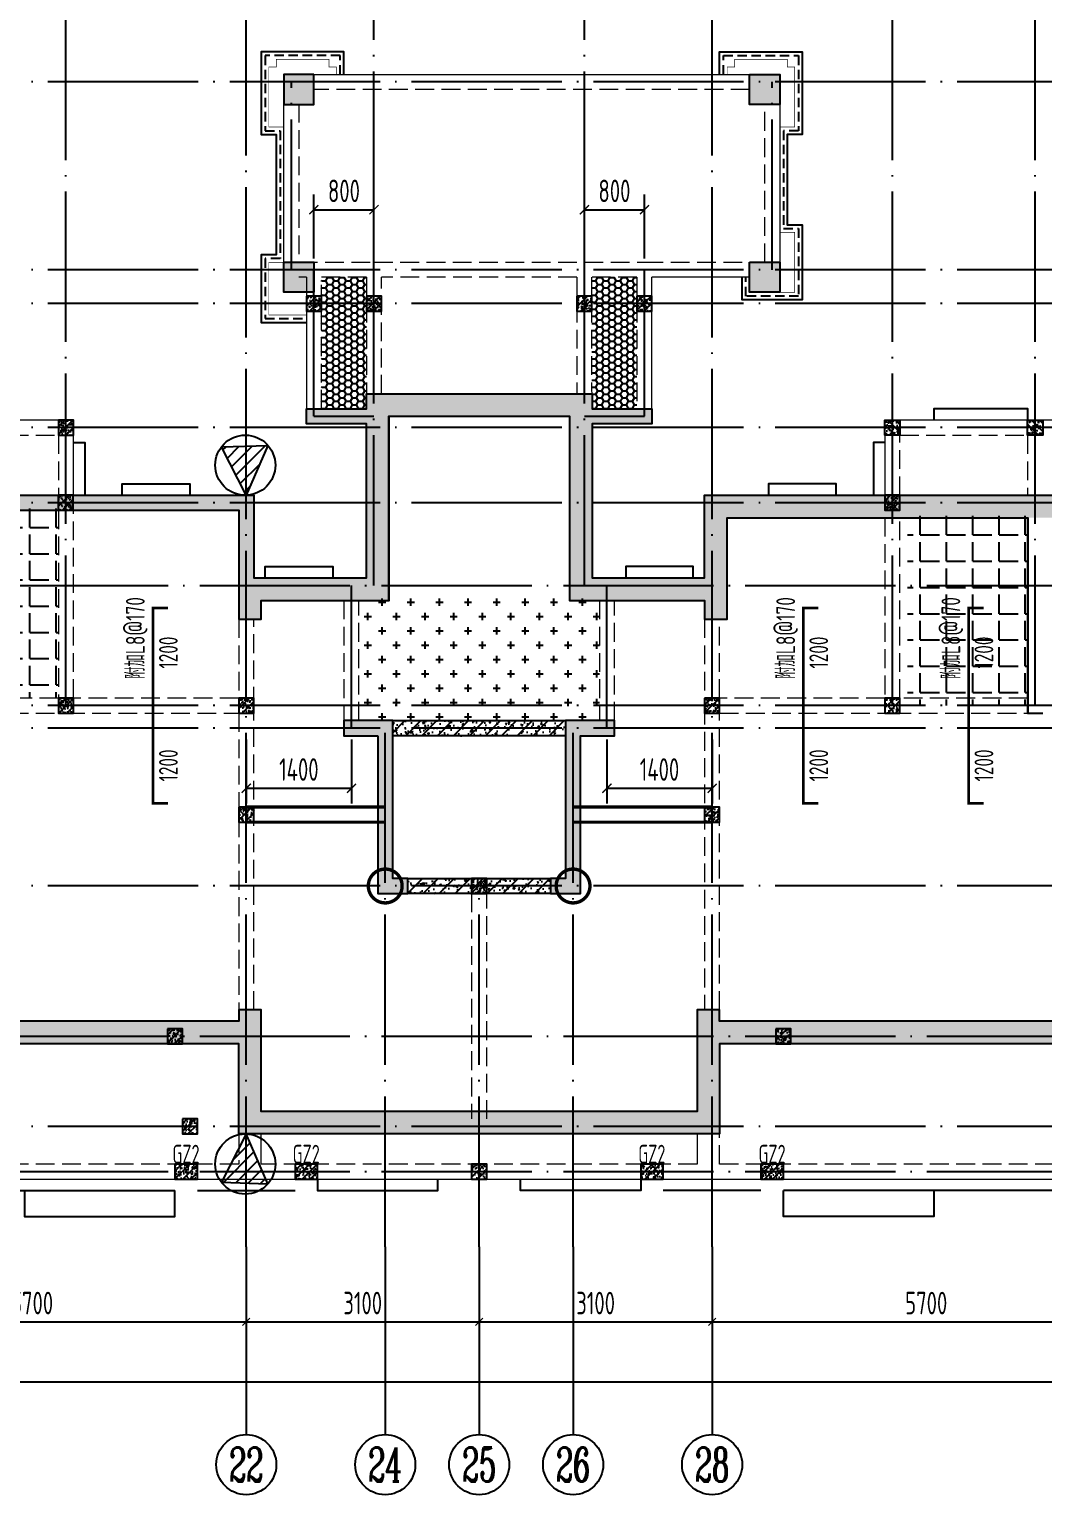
# Model space of a CAD drawing. Extents: x 826826 to 1642106, y -156213 to 399140.
# Drawn here: x 1316373 to 1329861, y 322702 to 342202 of the extents above; entities that cross this region are included whole.
import ezdxf
from ezdxf.enums import TextEntityAlignment as Align

# ---------------------------------------------------------------- set-up
doc = ezdxf.new("R2010")
doc.units = 0
doc.header["$LTSCALE"] = 1000
for name, pattern in [('DASH', [0.35, 0.25, -0.1]), ('DOTE', [2.42, 2, -0.2, 0.02, -0.2]), ('HIDDEN', [0.375, 0.25, -0.125])]:
    doc.linetypes.add(name, pattern=pattern)
doc.layers.get('0').update_dxf_attribs({"linetype": 'CONTINUOUS'})
doc.layers.get('DEFPOINTS').update_dxf_attribs({"linetype": 'CONTINUOUS'})
doc.layers.add('+公共字体', color=7, linetype='CONTINUOUS', lineweight=20)
doc.layers.add('PUB_HATCH', color=8, linetype='CONTINUOUS', lineweight=9)
for name, color, linetype in [('A-AXIS', 1, 'CONTINUOUS'), ('A-DOTE', 10, 'DOTE'), ('AXIS_TEXT', 4, 'CONTINUOUS'), ('HATCH', 8, 'CONTINUOUS'), ('ROOF', 183, 'CONTINUOUS'), ('S-B板填充', 251, 'CONTINUOUS'), ('S-B板边线', 2, 'CONTINUOUS'), ('S-B板配筋', 6, 'CONTINUOUS'), ('S-B板配筋号', 7, 'CONTINUOUS'), ('S-J基础底板标注', 3, 'CONTINUOUS'), ('S-L主梁线', 4, 'DASH'), ('S-Q墙填充', 252, 'CONTINUOUS'), ('S-Q墙实线', 6, 'CONTINUOUS'), ('S-Q墙标注', 3, 'CONTINUOUS'), ('S-X详图标注', 3, 'CONTINUOUS'), ('S-Y一般标注', 3, 'CONTINUOUS'), ('S-Z柱实线', 6, 'CONTINUOUS'), ('S-板正筋', 2, 'CONTINUOUS'), ('S-构造柱', 212, 'CONTINUOUS'), ('S-构造柱编号', 130, 'CONTINUOUS'), ('看线', 251, 'CONTINUOUS')]:
    doc.layers.add(name, color=color, linetype=linetype)
doc.layers.add('配箍校核', color=34, linetype='CONTINUOUS', plot=False)
doc.styles.add('_TCH_AXIS', font='COMPLEX', dxfattribs={"bigfont": 'GBCBIG'})
doc.styles.add('COMPLEX', font='COMPLEX')
doc.styles.add('TSSD_DIMENSION', font='Tssdeng.shx', dxfattribs={"width": 0.7, "bigfont": 'tssdchn.shx'})
doc.styles.add('TSSD_REIN', font='tssdeng.shx', dxfattribs={"width": 0.7, "height": 300, "bigfont": 'tssdchn.shx'})
doc.styles.add('结构文字', font='zstxt.shx', dxfattribs={"width": 0.7, "bigfont": 'zshz.shx'})
doc.dimstyles.new('STRUCK', dxfattribs={"dimtxt": 400, "dimasz": 121, "dimexe": 200, "dimexo": 150, "dimgap": 115, "dimtad": 1, "dimdec": 0, "dimdsep": 46, "dimtxsty": '结构文字', "dimblk": 'ARCHTICK', "dimcen": 400, "dimclrd": 3, "dimclre": 3, "dimclrt": 7, "dimadec": 0, "dimazin": 0, "dimtfac": 1, "dimtdec": 0, "dimtix": 1, "dimtmove": 2, "dimatfit": 3, "dimldrblk": '_DIMX', "dimfxl": 0, "dimtolj": 1, "dimtzin": 0, "dimarcsym": 0})
doc.dimstyles.new('TSSD_100_100$0', dxfattribs={"dimtxt": 300, "dimasz": 80, "dimexe": 100, "dimexo": 250, "dimgap": 100, "dimtad": 1, "dimdec": 0, "dimzin": 0, "dimdsep": 46, "dimtxsty": 'TSSD_DIMENSION', "dimblk": 'ARCHTICK', "dimcen": 0, "dimdle": 100, "dimclrd": 3, "dimclre": 3, "dimclrt": 7, "dimadec": 0, "dimazin": 0, "dimtfac": 1, "dimtdec": 0, "dimtix": 1, "dimtmove": 2, "dimatfit": 3, "dimldrblk": 'ARCHTICK', "dimfxl": 0, "dimtolj": 1, "dimtzin": 0, "dimarcsym": 0})
pattern_1 = [(0, (65578.81, -211040.24), (81.642857, 47.136514), [54.42857, -108.857143]), (120, (65578.81, -211040.24), (-81.642847, 47.136531), [54.42857, -108.857143]), (60, (65578.81, -211040.24), (1e-05, 94.273045), [-108.857143, 54.42857])]
pattern_2 = [(50, (220808.63, 60814.94), (215.17805, -18.82564), [22.5, -247.5]), (355, (220808.63, 60814.94), (-41.6254, 225.65764), [18, -198]), (100.4514, (220826.56, 60813.37), (173.5528, 206.83186), [19.12206, -210.34263]), (46.1842, (220808.63, 60874.94), (320.1723, -49.6557), [33.75, -371.25]), (96.6356, (220835.3, 60870.8), (280.3988, 292.23536), [28.6831, -315.5139]), (351.1842, (220808.63, 60874.94), (280.3986, 292.2356), [27, -297]), (21, (220838.63, 60859.94), (179.07212, -120.78567), [22.5, -247.5]), (326, (220838.63, 60859.94), (72.9946, 217.545), [18, -198]), (71.4514, (220853.55, 60849.87), (252.0668, 96.75915), [19.12206, -210.34263]), (37.5, (220808.63, 60814.94), (3.647957, 99.868156), [0, -195.6, 0, -201, 0, -198.75]), (7.5, (220808.63, 60814.94), (78.92086, 118.32351), [0, -114.6, 0, -191.1, 0, -75.75]), (327.5, (220741.73, 60814.94), (160.14673, -6.76646), [0, -75, 0, -234, 0, -310.5]), (317.5, (220711.73, 60814.94), (174.95585, 30.0315), [0, -97.5, 0, -155.4, 0, -220.5]), (45, (220808.63, 60814.94), (-106.06602, 106.06602), [])]

# ---------------------------------------------------------------- blocks, each defined once
blk = doc.blocks.new('_ArchTick')
at = {"color": 0, "linetype": 'ByBlock', "const_width": 0.15}
blk.add_lwpolyline([(-0.5, -0.5), (0.5, 0.5)], dxfattribs=at)
blk = doc.blocks.new('*D79')
at = {"layer": 'DEFPOINTS', "color": 0}
for p in [(780421, 333282), (786121, 333282), (786121, 332282)]:
    blk.add_point(p, dxfattribs=at)
at = {"layer": 'S-Y一般标注', "color": 0, "lineweight": -2}
for p, q in [((780421, 333032), (780421, 332182)), ((786121, 333032), (786121, 332182)), ((780321, 332282), (786221, 332282))]:
    blk.add_line(p, q, dxfattribs=at)
at = {"layer": 'S-Y一般标注', "color": 0, "lineweight": -2, "xscale": 100, "yscale": 100, "zscale": 100, "rotation": 180}
blk.add_blockref('_ArchTick', (780421, 332282), dxfattribs=at)
at = {"layer": 'S-Y一般标注', "color": 0, "lineweight": -2, "xscale": 100, "yscale": 100, "zscale": 100}
blk.add_blockref('_ArchTick', (786121, 332282), dxfattribs=at)
at = {"layer": 'S-Y一般标注', "color": 7, "insert": (783271, 332532), "char_height": 300, "attachment_point": 5, "style": 'TSSD_DIMENSION'}
blk.add_mtext('\\A1;5700', dxfattribs=at)
blk = doc.blocks.new('*D80')
at = {"layer": 'DEFPOINTS', "color": 0}
for p in [(777321, 333282), (780421, 333282), (780421, 332282)]:
    blk.add_point(p, dxfattribs=at)
at = {"layer": 'S-Y一般标注', "color": 0, "lineweight": -2}
for p, q in [((777321, 333032), (777321, 332182)), ((780421, 333032), (780421, 332182)), ((777221, 332282), (780521, 332282))]:
    blk.add_line(p, q, dxfattribs=at)
at = {"layer": 'S-Y一般标注', "color": 0, "lineweight": -2, "xscale": 100, "yscale": 100, "zscale": 100, "rotation": 180}
blk.add_blockref('_ArchTick', (777321, 332282), dxfattribs=at)
at = {"layer": 'S-Y一般标注', "color": 0, "lineweight": -2, "xscale": 100, "yscale": 100, "zscale": 100}
blk.add_blockref('_ArchTick', (780421, 332282), dxfattribs=at)
at = {"layer": 'S-Y一般标注', "color": 7, "insert": (778871, 332532), "char_height": 300, "attachment_point": 5, "style": 'TSSD_DIMENSION'}
blk.add_mtext('\\A1;3100', dxfattribs=at)
blk = doc.blocks.new('*D81')
at = {"layer": 'DEFPOINTS', "color": 0}
for p in [(774221, 333282), (777321, 333282), (777321, 332282)]:
    blk.add_point(p, dxfattribs=at)
at = {"layer": 'S-Y一般标注', "color": 0, "lineweight": -2}
for p, q in [((774221, 333032), (774221, 332182)), ((777321, 333032), (777321, 332182)), ((774121, 332282), (777421, 332282))]:
    blk.add_line(p, q, dxfattribs=at)
at = {"layer": 'S-Y一般标注', "color": 0, "lineweight": -2, "xscale": 100, "yscale": 100, "zscale": 100, "rotation": 180}
blk.add_blockref('_ArchTick', (774221, 332282), dxfattribs=at)
at = {"layer": 'S-Y一般标注', "color": 0, "lineweight": -2, "xscale": 100, "yscale": 100, "zscale": 100}
blk.add_blockref('_ArchTick', (777321, 332282), dxfattribs=at)
at = {"layer": 'S-Y一般标注', "color": 7, "insert": (775771, 332532), "char_height": 300, "attachment_point": 5, "style": 'TSSD_DIMENSION'}
blk.add_mtext('\\A1;3100', dxfattribs=at)
blk = doc.blocks.new('*D82')
at = {"layer": 'DEFPOINTS', "color": 0}
for p in [(768521, 333282), (774221, 333282), (774221, 332282)]:
    blk.add_point(p, dxfattribs=at)
at = {"layer": 'S-Y一般标注', "color": 0, "lineweight": -2}
for p, q in [((768521, 333032), (768521, 332182)), ((774221, 333032), (774221, 332182)), ((768421, 332282), (774321, 332282))]:
    blk.add_line(p, q, dxfattribs=at)
at = {"layer": 'S-Y一般标注', "color": 0, "lineweight": -2, "xscale": 100, "yscale": 100, "zscale": 100, "rotation": 180}
blk.add_blockref('_ArchTick', (768521, 332282), dxfattribs=at)
at = {"layer": 'S-Y一般标注', "color": 0, "lineweight": -2, "xscale": 100, "yscale": 100, "zscale": 100}
blk.add_blockref('_ArchTick', (774221, 332282), dxfattribs=at)
at = {"layer": 'S-Y一般标注', "color": 7, "insert": (771371, 332532), "char_height": 300, "attachment_point": 5, "style": 'TSSD_DIMENSION'}
blk.add_mtext('\\A1;5700', dxfattribs=at)
blk = doc.blocks.new('*D66')
at = {"layer": 'DEFPOINTS', "color": 0}
for p in [(740721, 333282), (789521, 333282), (789521, 331482)]:
    blk.add_point(p, dxfattribs=at)
at = {"layer": 'S-Y一般标注', "color": 0, "lineweight": -2}
for p, q in [((740721, 333032), (740721, 331382)), ((789521, 333032), (789521, 331382)), ((740621, 331482), (789621, 331482))]:
    blk.add_line(p, q, dxfattribs=at)
at = {"layer": 'S-Y一般标注', "color": 0, "lineweight": -2, "xscale": 100, "yscale": 100, "zscale": 100, "rotation": 180}
blk.add_blockref('_ArchTick', (740721, 331482), dxfattribs=at)
at = {"layer": 'S-Y一般标注', "color": 0, "lineweight": -2, "xscale": 100, "yscale": 100, "zscale": 100}
blk.add_blockref('_ArchTick', (789521, 331482), dxfattribs=at)
at = {"layer": 'S-Y一般标注', "color": 7, "insert": (765121, 331732), "char_height": 300, "attachment_point": 5, "style": 'TSSD_DIMENSION'}
blk.add_mtext('\\A1;48800', dxfattribs=at)
blk = doc.blocks.new('_AXISO')
blk.add_circle((0, 0), 0.5)
at = {"layer": 'AXIS_TEXT', "style": 'COMPLEX', "width": 1.041667}
blk.add_attdef('A', text='', height=0.56, dxfattribs=at).set_placement((-0.25, -0.28), (0.25, -0.28), align=Align.FIT)
blk = doc.blocks.new('20210801.20074634')
at = {"layer": 'S-B板填充', "linetype": 'ByBlock'}
h = blk.add_hatch(dxfattribs=at)
h.set_pattern_fill('HONEY', color=252, scale=17.142857, style=0)
h.set_pattern_definition(pattern_1)
edge = h.paths.add_edge_path()
edge.add_line((34302, 4150), (34301, 5900))
edge.add_line((34301, 5900), (34902, 5900))
edge.add_line((34902, 5900), (34902, 4350))
edge.add_line((34902, 4350), (34900, 4350))
edge.add_line((34900, 4350), (34900, 4150))
edge.add_line((34900, 4150), (34302, 4150))
h = blk.add_hatch(dxfattribs=at)
h.set_pattern_fill('HONEY', color=252, scale=17.142857, style=0)
h.set_pattern_definition(pattern_1)
edge = h.paths.add_edge_path()
edge.add_line((38500, 4150), (38500, 5900))
edge.add_line((38500, 5900), (37900, 5900))
edge.add_line((37900, 5900), (37900, 4350))
edge.add_line((37900, 4350), (37901, 4350))
edge.add_line((37901, 4350), (37901, 4150))
edge.add_line((37901, 4150), (38500, 4150))
at = {"layer": 'S-B板填充'}
h = blk.add_hatch(dxfattribs=at)
h.set_pattern_fill('ANGLE', color=252, scale=50, style=0)
h.set_pattern_definition([(0, (126833.95, -145343.86), (0, 349.25), [254, -95.25]), (90, (126833.95, -145343.86), (-349.25, 2e-14), [254, -95.25])])
h.paths.add_polyline_path([(29200, 2900), (30800, 2900), (30800, 300), (29200, 300)])
h = blk.add_hatch(dxfattribs=at)
h.set_pattern_fill('ANGLE', color=252, scale=50, style=0)
h.set_pattern_definition([(0, (139733.95, -145443.87), (0, 349.25), [254, -95.25]), (90, (139733.95, -145443.87), (-349.25, 2e-14), [254, -95.25])])
h.paths.add_polyline_path([(42100, 2800), (43700, 2800), (43700, 200), (42100, 200)])
h = blk.add_hatch(dxfattribs=at)
h.set_pattern_fill('CROSS', color=252, scale=30, style=0)
h.set_pattern_definition([(0, (121633.97, -146243.87), (190.5, 190.5), [95.25, -285.75]), (90, (121681.6, -146291.5), (-190.5, 190.5), [95.25, -285.75])])
h.paths.add_polyline_path([(34801, 1700), (38001, 1700), (38000, 0), (34800, 0)])
blk = doc.blocks.new('20210802.04404787')
at = {"color": 1, "const_width": 8}
for points in [[(34250, 14500), (34050, 14500), (34050, 15300), (34150, 15300), (34150, 15400), (34440, 15400), (34440, 15400), (34560, 15400), (34560, 15400), (34850, 15400), (34850, 15300), (34950, 15300), (34950, 15200)], [(40850, 14500), (41050, 14500), (41050, 15300), (40950, 15300), (40950, 15400), (40660, 15400), (40660, 15400), (40540, 15400), (40540, 15400), (40250, 15400), (40250, 15300), (40150, 15300), (40150, 15200)], [(40850, 13100), (41050, 13100), (41050, 12300), (40450, 12300), (40450, 12500)], [(34250, 12700), (34050, 12700), (34050, 12000), (34550, 12000)]]:
    blk.add_lwpolyline(points, dxfattribs=at)
at = {"layer": '看线', "color": 201}
for points in [[(35050, 15200), (35050, 15500), (33950, 15500), (33950, 14400), (34150, 14400), (34150, 12800), (33950, 12800), (33950, 11900), (34550, 11900)], [(40050, 15200), (40050, 15500), (41150, 15500), (41150, 14400), (40950, 14400), (40950, 13200), (41150, 13200), (41150, 12200), (40350, 12200), (40350, 12500)]]:
    blk.add_lwpolyline(points, dxfattribs=at)
at = {"layer": '看线', "color": 201, "linetype": 'HIDDEN', "ltscale": 0.5}
for points in [[(35000, 15200), (35000, 15450), (34000, 15450), (34000, 14450), (34200, 14450), (34200, 12750), (34000, 12750), (34000, 11950), (34550, 11950)], [(40100, 15200), (40100, 15450), (41100, 15450), (41100, 14450), (40900, 14450), (40900, 13150), (41100, 13150), (41100, 12250), (40400, 12250), (40400, 12500)]]:
    blk.add_lwpolyline(points, dxfattribs=at)
at = {"layer": '看线', "color": 202, "ltscale": 0.5}
for points in [[(44150, 10600), (44150, 10750), (42900, 10750), (42900, 10600)], [(31450, 10300), (31600, 10300), (31600, 9600)], [(42250, 10300), (42100, 10300), (42100, 9600)], [(32100, 9600), (32100, 9750), (33000, 9750), (33000, 9600)], [(41600, 9600), (41600, 9750), (40700, 9750), (40700, 9600)], [(34000, 8500), (34000, 8650), (34900, 8650), (34900, 8500)], [(39700, 8500), (39700, 8650), (38800, 8650), (38800, 8500)], [(34700, 500), (34700, 350), (36300, 350), (36300, 500)], [(39000, 500), (39000, 350), (37400, 350), (37400, 500)], [(28350, 350), (32800, 350)], [(30800, 350), (30800, 0), (32800, 0), (32800, 350)], [(33100, 350), (34400, 350)], [(40600, 350), (39300, 350)], [(42900, 350), (42900, 0), (40900, 0), (40900, 350)], [(45350, 350), (40900, 350)]]:
    blk.add_lwpolyline(points, dxfattribs=at)
blk = doc.blocks.new('20210804.01062365')
at = {"layer": '+公共字体', "color": 2, "const_width": 45}
for points in [[(-1437049, -65116, 1), (-1437049, -64666, 1), (-1437049, -65116, -1)], [(-1434549, -65116, 1), (-1434549, -64666, 1), (-1434549, -65116, -1)]]:
    blk.add_lwpolyline(points, format="xyb", dxfattribs=at)
blk = doc.blocks.new('A$C028C60F5')
at = {"color": 6}
blk.add_lwpolyline([(400, 0), (0, 0), (0, -400), (400, -400)], close=True, dxfattribs=at)
at = {"layer": 'PUB_HATCH'}
blk.add_solid([(0, -400), (400, -400), (0, 0), (400, 0)], dxfattribs=at)
blk = doc.blocks.new('20210809.11542102')
at = {"layer": 'S-L主梁线', "linetype": 'ByBlock', "lineweight": 18}
for p, q in [((-1423668, -100884), (-1417868, -100884)), ((-1424068, -103384), (-1424068, -101276)), ((-1417468, -101276), (-1417468, -103384)), ((-1423768, -103584), (-1423768, -105334)), ((-1419168, -105334), (-1419168, -103584)), ((-1417868, -103584), (-1419168, -103584)), ((-1426868, -105484), (-1428868, -105484)), ((-1426868, -106484), (-1426868, -105484)), ((-1416068, -105484), (-1416068, -106484)), ((-1414068, -105484), (-1416068, -105484)), ((-1410969, -105484), (-1414068, -105484)), ((-1422618, -109684), (-1420318, -109684)), ((-1421468, -111584), (-1422418, -111584)), ((-1420518, -111584), (-1421468, -111584)), ((-1424368, -115384), (-1424368, -114984)), ((-1418568, -114984), (-1418568, -115384)), ((-1431118, -115584), (-1411818, -115584))]:
    blk.add_line(p, q, dxfattribs=at)
at = {"layer": 'S-L主梁线', "linetype": 'DASH', "lineweight": 18}
for p, q in [((-1417868, -101084), (-1423668, -101084)), ((-1423868, -101276), (-1423868, -103384)), ((-1417668, -103384), (-1417668, -101276)), ((-1423868, -103384), (-1422868, -103384)), ((-1422868, -103384), (-1420066, -103384)), ((-1420066, -103384), (-1419268, -103384)), ((-1419268, -103384), (-1417868, -103384)), ((-1423568, -105334), (-1423568, -103584)), ((-1422968, -103584), (-1423568, -103584)), ((-1422968, -103584), (-1422968, -105234)), ((-1422768, -105134), (-1422768, -103584)), ((-1420166, -103584), (-1422768, -103584)), ((-1420168, -103584), (-1420166, -105134)), ((-1419966, -105234), (-1419968, -103584)), ((-1419368, -103584), (-1419966, -103584)), ((-1419368, -103584), (-1419368, -105334)), ((-1428768, -105684), (-1427068, -105684)), ((-1427068, -105684), (-1427068, -106484)), ((-1415868, -106484), (-1415868, -105684)), ((-1415868, -105684), (-1414168, -105684)), ((-1414168, -105684), (-1414168, -106484)), ((-1427068, -106684), (-1427068, -109184)), ((-1426868, -109184), (-1426868, -106684)), ((-1416068, -106784), (-1416068, -109184)), ((-1415868, -109184), (-1415868, -106784)), ((-1423268, -107884), (-1423268, -109484)), ((-1423068, -109484), (-1423068, -107884)), ((-1419868, -107884), (-1419868, -109484)), ((-1419668, -109484), (-1419668, -107884)), ((-1424668, -108134), (-1424668, -109184)), ((-1424468, -109284), (-1424468, -108134)), ((-1418468, -108134), (-1418468, -109284)), ((-1418268, -109184), (-1418268, -108134)), ((-1427068, -109184), (-1428768, -109184)), ((-1424668, -109184), (-1426868, -109184)), ((-1416068, -109184), (-1418268, -109184)), ((-1414168, -109184), (-1415868, -109184)), ((-1428768, -109384), (-1426968, -109384)), ((-1426968, -109384), (-1424668, -109384)), ((-1424668, -109384), (-1424668, -113334)), ((-1424468, -113334), (-1424468, -109284)), ((-1418468, -109284), (-1418468, -113334)), ((-1418268, -113334), (-1418268, -109384)), ((-1418268, -109384), (-1415968, -109384)), ((-1415968, -109384), (-1414168, -109384)), ((-1420318, -109484), (-1422618, -109484)), ((-1422418, -111784), (-1421568, -111784)), ((-1421568, -111784), (-1421568, -114784)), ((-1421368, -114784), (-1421368, -111784)), ((-1421368, -111784), (-1420518, -111784)), ((-1424668, -114984), (-1424668, -115384)), ((-1418268, -115384), (-1418268, -114984)), ((-1424668, -115384), (-1430168, -115384)), ((-1418568, -115384), (-1424368, -115384)), ((-1412768, -115384), (-1418268, -115384))]:
    blk.add_line(p, q, dxfattribs=at)
at = {"layer": 'S-L主梁线', "linetype": 'ByBlock', "lineweight": 18}
blk.add_lwpolyline([(-1423768, -103584), (-1423868, -103584)], dxfattribs=at)
at = {"layer": 'S-Q墙实线'}
for points in [[(-1442868, -106484), (-1424468, -106484), (-1424468, -107584), (-1422968, -107584), (-1422968, -105534), (-1423768, -105534), (-1423768, -105334), (-1422968, -105334), (-1422968, -105134), (-1419966, -105134), (-1419966, -105334), (-1419168, -105334), (-1419168, -105534), (-1419966, -105534), (-1419966, -107584), (-1418468, -107584), (-1418468, -106484), (-1409168, -106484), (-1409168, -113784), (-1418268, -113784), (-1418268, -114984), (-1424668, -114984), (-1424668, -113784), (-1430168, -113784)], [(-1428768, -106684), (-1424668, -106684), (-1424668, -108134), (-1424368, -108134), (-1424368, -107884), (-1422668, -107884), (-1422668, -105434), (-1420266, -105434), (-1420266, -107884), (-1418468, -107884), (-1418468, -108134), (-1418168, -108134), (-1418168, -106784), (-1414168, -106784), (-1414168, -109384), (-1413968, -109384)], [(-1412768, -113484), (-1418268, -113484), (-1418268, -113334), (-1418568, -113334), (-1418568, -114684), (-1424368, -114684), (-1424368, -113334), (-1424668, -113334), (-1424668, -113484), (-1430168, -113484)], [(-1420318, -109484), (-1420318, -111584), (-1420518, -111584), (-1420518, -111784), (-1420118, -111784), (-1420118, -109684), (-1419668, -109684), (-1419668, -109484), (-1420318, -109484)]]:
    blk.add_lwpolyline(points, dxfattribs=at)
blk.add_lwpolyline([(-1422818, -109684), (-1422818, -111784), (-1422418, -111784), (-1422418, -111584), (-1422618, -111584), (-1422618, -109484), (-1423268, -109484), (-1423268, -109684)], close=True, dxfattribs=at)
at = {"layer": 'S-Z柱实线', "rotation": 359.9999999998162}
blk.add_blockref('A$C028C60F5', (-1424068, -100884), dxfattribs=at)
at = {"layer": 'S-Z柱实线', "xscale": -1, "rotation": 359.9999999998162}
for p in [(-1417468, -100884), (-1423668, -103384), (-1417468, -103384)]:
    blk.add_blockref('A$C028C60F5', p, dxfattribs=at)
blk = doc.blocks.new('20210730.02141516')
at = {"layer": 'S-构造柱'}
h = blk.add_hatch(dxfattribs=at)
h.set_pattern_fill('ARMORED', color=256, scale=15, angle=-90, style=0)
h.set_pattern_definition([(320, (-154189.41, 3278673.45), (-9.4128202, -107.5890274), [11.25, -123.75]), (265, (-154189.41, 3278673.45), (112.82882, 20.8127), [9, -99]), (10.4514, (-154190.19, 3278664.49), (103.4159313, -86.7764073), [9.5610285, -105.1713168]), (316.1842, (-154159.41, 3278673.45), (-24.827852, -160.0861573), [16.875, -185.625]), (6.6356, (-154161.48, 3278660.11), (146.117681, -140.199406), [14.341543, -157.75695]), (261.1842, (-154159.41, 3278673.45), (146.11779, -140.199292), [13.5, -148.5]), (291, (-154166.91, 3278658.45), (-60.3928336, -89.5360578), [11.25, -123.75]), (236, (-154166.91, 3278658.45), (108.7725068, -36.4972998), [9, -99]), (341.4514, (-154171.94, 3278650.99), (48.3795745, -126.0333943), [9.5610285, -105.1713168]), (307.5, (-154189.41, 3278673.454), (49.93407807, -1.8239783), [0, -97.8, 0, -100.5, 0, -99.375]), (277.5, (-154189.41, 3278673.454), (59.1617568, -39.4604306), [0, -57.3, 0, -95.55, 0, -37.875]), (237.5, (-154189.41, 3278706.904), (-3.38323076, -80.07336543), [0, -37.5, 0, -117, 0, -155.25]), (227.5, (-154189.41, 3278721.904), (15.0157473, -87.4779254), [0, -48.75, 0, -77.7, 0, -110.25]), (315, (-154189.41, 3278673.454), (53.0330086, 53.0330086), [])])
h.paths.add_polyline_path([(200, 200), (200, 0), (0, 0), (0, 200)])
blk.add_lwpolyline([(200, 200), (200, 0), (0, 0), (0, 200)], close=True, dxfattribs=at)
blk = doc.blocks.new('20210809.18224761')
at = {"layer": 'S-构造柱'}
h = blk.add_hatch(dxfattribs=at)
h.set_pattern_fill('ARMORED', color=256, scale=15, angle=-90, style=0)
h.set_pattern_definition([(320, (-154189.41, 3278673.45), (-9.4128202, -107.5890274), [11.25, -123.75]), (265, (-154189.41, 3278673.45), (112.82882, 20.8127), [9, -99]), (10.4514, (-154190.19, 3278664.49), (103.4159313, -86.7764073), [9.5610285, -105.1713168]), (316.1842, (-154159.41, 3278673.45), (-24.827852, -160.0861573), [16.875, -185.625]), (6.6356, (-154161.48, 3278660.11), (146.117681, -140.199406), [14.341543, -157.75695]), (261.1842, (-154159.41, 3278673.45), (146.11779, -140.199292), [13.5, -148.5]), (291, (-154166.91, 3278658.45), (-60.3928336, -89.5360578), [11.25, -123.75]), (236, (-154166.91, 3278658.45), (108.7725068, -36.4972998), [9, -99]), (341.4514, (-154171.94, 3278650.99), (48.3795745, -126.0333943), [9.5610285, -105.1713168]), (307.5, (-154189.41, 3278673.454), (49.93407807, -1.8239783), [0, -97.8, 0, -100.5, 0, -99.375]), (277.5, (-154189.41, 3278673.454), (59.1617568, -39.4604306), [0, -57.3, 0, -95.55, 0, -37.875]), (237.5, (-154189.41, 3278706.904), (-3.38323076, -80.07336543), [0, -37.5, 0, -117, 0, -155.25]), (227.5, (-154189.41, 3278721.904), (15.0157473, -87.4779254), [0, -48.75, 0, -77.7, 0, -110.25]), (315, (-154189.41, 3278673.454), (53.0330086, 53.0330086), [])])
h.paths.add_polyline_path([(300, 200), (300, 0), (0, 0), (0, 200)])
blk.add_lwpolyline([(300, 200), (300, 0), (0, 0), (0, 200)], close=True, dxfattribs=at)
blk = doc.blocks.new('20210804.00390298')
at = {"layer": 'S-Q墙填充'}
h = blk.add_hatch(dxfattribs=at)
h.set_pattern_fill('ARMORED', color=252, scale=30, style=0)
h.set_pattern_definition(pattern_2)
h.paths.add_polyline_path([(76242, 63749), (78542, 63749), (78542, 63549), (76242, 63549)])
h = blk.add_hatch(dxfattribs=at)
h.set_pattern_fill('ARMORED', color=252, scale=30, style=0)
h.set_pattern_definition(pattern_2)
h.paths.add_polyline_path([(76442, 61649), (78342, 61649), (78342, 61449), (76442, 61449)])
at = {"layer": 'S-B板边线'}
for points in [[(76242, 63749), (78542, 63749), (78542, 63549), (76242, 63549)], [(76442, 61649), (78342, 61649), (78342, 61449), (76442, 61449)]]:
    blk.add_lwpolyline(points, close=True, dxfattribs=at)
blk = doc.blocks.new('*D2630')
at = {"layer": 'DEFPOINTS', "color": 0}
for p in [(1320961, 339802), (1320161, 339002), (1320961, 339002)]:
    blk.add_point(p, dxfattribs=at)
at = {"layer": 'S-Q墙标注', "color": 3, "lineweight": -2}
for p, q in [((1320161, 339152), (1320161, 340002)), ((1320961, 339152), (1320961, 340002)), ((1320161, 339802), (1320961, 339802))]:
    blk.add_line(p, q, dxfattribs=at)
at = {"layer": 'S-Q墙标注', "color": 3, "lineweight": -2, "xscale": 121, "yscale": 121, "zscale": 121, "rotation": 180}
blk.add_blockref('_ArchTick', (1320161, 339802), dxfattribs=at)
at = {"layer": 'S-Q墙标注', "color": 3, "lineweight": -2, "xscale": 121, "yscale": 121, "zscale": 121}
blk.add_blockref('_ArchTick', (1320961, 339802), dxfattribs=at)
at = {"layer": 'S-Q墙标注', "color": 7, "insert": (1320561, 340052), "char_height": 300, "attachment_point": 5, "style": 'TSSD_REIN'}
blk.add_mtext('\\A1;800', dxfattribs=at)
blk = doc.blocks.new('_DIMX')
blk.add_line((-150, 0), (150, 0))
at = {"const_width": 50}
blk.add_lwpolyline([(-70, -70), (70, 70)], dxfattribs=at)
blk = doc.blocks.new('*D2631')
at = {"layer": 'DEFPOINTS', "color": 0}
for p in [(1324561, 339802), (1323761, 339002), (1324561, 339002)]:
    blk.add_point(p, dxfattribs=at)
at = {"layer": 'S-Q墙标注', "color": 3, "lineweight": -2}
for p, q in [((1323761, 339152), (1323761, 340002)), ((1324561, 339152), (1324561, 340002)), ((1323761, 339802), (1324561, 339802))]:
    blk.add_line(p, q, dxfattribs=at)
at = {"layer": 'S-Q墙标注', "color": 3, "lineweight": -2, "xscale": 121, "yscale": 121, "zscale": 121, "rotation": 180}
blk.add_blockref('_ArchTick', (1323761, 339802), dxfattribs=at)
at = {"layer": 'S-Q墙标注', "color": 3, "lineweight": -2, "xscale": 121, "yscale": 121, "zscale": 121}
blk.add_blockref('_ArchTick', (1324561, 339802), dxfattribs=at)
at = {"layer": 'S-Q墙标注', "color": 7, "insert": (1324161, 340052), "char_height": 300, "attachment_point": 5, "style": 'TSSD_REIN'}
blk.add_mtext('\\A1;800', dxfattribs=at)
blk = doc.blocks.new('*D2632')
at = {"layer": 'DEFPOINTS', "color": 0}
for p in [(1319261, 332902), (1320661, 332902), (1320661, 332102)]:
    blk.add_point(p, dxfattribs=at)
at = {"layer": 'S-Q墙标注', "color": 3, "lineweight": -2}
for p, q in [((1319261, 332752), (1319261, 331902)), ((1320661, 332752), (1320661, 331902)), ((1319261, 332102), (1320661, 332102))]:
    blk.add_line(p, q, dxfattribs=at)
at = {"layer": 'S-Q墙标注', "color": 3, "lineweight": -2, "xscale": 121, "yscale": 121, "zscale": 121, "rotation": 180}
blk.add_blockref('_ArchTick', (1319261, 332102), dxfattribs=at)
at = {"layer": 'S-Q墙标注', "color": 3, "lineweight": -2, "xscale": 121, "yscale": 121, "zscale": 121}
blk.add_blockref('_ArchTick', (1320661, 332102), dxfattribs=at)
at = {"layer": 'S-Q墙标注', "color": 7, "insert": (1319961, 332352), "char_height": 300, "attachment_point": 5, "style": 'TSSD_REIN'}
blk.add_mtext('\\A1;1400', dxfattribs=at)
blk = doc.blocks.new('*D2633')
at = {"layer": 'DEFPOINTS', "color": 0}
for p in [(1324061, 332902), (1325461, 332902), (1325461, 332102)]:
    blk.add_point(p, dxfattribs=at)
at = {"layer": 'S-Q墙标注', "color": 3, "lineweight": -2}
for p, q in [((1324061, 332752), (1324061, 331902)), ((1325461, 332752), (1325461, 331902)), ((1324061, 332102), (1325461, 332102))]:
    blk.add_line(p, q, dxfattribs=at)
at = {"layer": 'S-Q墙标注', "color": 3, "lineweight": -2, "xscale": 121, "yscale": 121, "zscale": 121, "rotation": 180}
blk.add_blockref('_ArchTick', (1324061, 332102), dxfattribs=at)
at = {"layer": 'S-Q墙标注', "color": 3, "lineweight": -2, "xscale": 121, "yscale": 121, "zscale": 121}
blk.add_blockref('_ArchTick', (1325461, 332102), dxfattribs=at)
at = {"layer": 'S-Q墙标注', "color": 7, "insert": (1324761, 332352), "char_height": 300, "attachment_point": 5, "style": 'TSSD_REIN'}
blk.add_mtext('\\A1;1400', dxfattribs=at)
blk = doc.blocks.new('20210801.08473688')
at = {"layer": 'A-AXIS'}
for p, q in [((37800, 3300), (37800, 800)), ((39650, 3300), (39650, 800)), ((40900, 3300), (40900, 800)), ((42150, 3300), (42150, 800)), ((44000, 3300), (44000, 800))]:
    blk.add_line(p, q, dxfattribs=at)
at = {"layer": 'A-DOTE'}
for p, q in [((35400, 10500), (35400, 19800)), ((37800, 3300), (37800, 19800)), ((39500, 12100), (39500, 19800)), ((42300, 12100), (42300, 19800)), ((44000, 3300), (44000, 19800)), ((46400, 10500), (46400, 19800)), ((48300, 10500), (48300, 19800)), ((54100, 18800), (3300, 18800)), ((38400, 16300), (38400, 18800)), ((44800, 16300), (44800, 18800)), ((54100, 16300), (3300, 16300)), ((38700, 14350), (38700, 16300)), ((43100, 14350), (43100, 16300)), ((54100, 15850), (3300, 15850)), ((38700, 14350), (39500, 14350)), ((42300, 14350), (43100, 14350)), ((54100, 14200), (3300, 14200)), ((54100, 13200), (3300, 13200)), ((3300, 12100), (54100, 12100)), ((39200, 10200), (39200, 12100)), ((42600, 10200), (42600, 12100)), ((54100, 10500), (3300, 10500)), ((54100, 10200), (3300, 10200)), ((39650, 3300), (39650, 10200)), ((42150, 3300), (42150, 10200)), ((54100, 8100), (3300, 8100)), ((40900, 3300), (40900, 8100)), ((3300, 6100), (54100, 6100)), ((54100, 4900), (3300, 4900)), ((3300, 4300), (54100, 4300))]:
    blk.add_line(p, q, dxfattribs=at)
at = {"layer": 'A-AXIS'}
ref = blk.add_blockref('_AXISO', (37800, 400), dxfattribs=dict(at, xscale=800, yscale=800, zscale=800))
ref.add_attrib('A', '22', dxfattribs={"layer": 'AXIS_TEXT', "height": 452.55, "style": '_TCH_AXIS', "width": 0.617647}).set_placement((37573.7, 173.7), (38026.3, 173.7), align=Align.FIT)
ref = blk.add_blockref('_AXISO', (39650, 400), dxfattribs=dict(at, xscale=800, yscale=800, zscale=800))
ref.add_attrib('A', '24', dxfattribs={"layer": 'AXIS_TEXT', "height": 452.55, "style": '_TCH_AXIS', "width": 0.583333}).set_placement((39423.7, 173.7), (39876.3, 173.7), align=Align.FIT)
ref = blk.add_blockref('_AXISO', (40900, 400), dxfattribs=dict(at, xscale=800, yscale=800, zscale=800))
ref.add_attrib('A', '25', dxfattribs={"layer": 'AXIS_TEXT', "height": 452.55, "style": '_TCH_AXIS', "width": 0.617647}).set_placement((40673.7, 173.7), (41126.3, 173.7), align=Align.FIT)
ref = blk.add_blockref('_AXISO', (42150, 400), dxfattribs=dict(at, xscale=800, yscale=800, zscale=800))
ref.add_attrib('A', '26', dxfattribs={"layer": 'AXIS_TEXT', "height": 452.55, "style": '_TCH_AXIS', "width": 0.617647}).set_placement((41923.7, 173.7), (42376.3, 173.7), align=Align.FIT)
ref = blk.add_blockref('_AXISO', (44000, 400), dxfattribs=dict(at, xscale=800, yscale=800, zscale=800))
ref.add_attrib('A', '28', dxfattribs={"layer": 'AXIS_TEXT', "height": 452.55, "style": '_TCH_AXIS', "width": 0.617647}).set_placement((43773.7, 173.7), (44226.3, 173.7), align=Align.FIT)
at = {"layer": 'S-Y一般标注'}
for p1, p2, distance, picture, middle in [((4300, 3300), (53100, 3300), -1800, '*D66', (28700, 1750)), ((32100, 3300), (37800, 3300), -1000, '*D82', (34950, 2550)), ((37800, 3300), (40900, 3300), -1000, '*D81', (39350, 2550)), ((40900, 3300), (44000, 3300), -1000, '*D80', (42450, 2550)), ((44000, 3300), (49700, 3300), -1000, '*D79', (46850, 2550))]:
    dim = blk.add_aligned_dim(p1=p1, p2=p2, distance=distance, dimstyle='TSSD_100_100$0', override={"dimasz": 100, "dimclrd": 0, "dimclre": 0}, dxfattribs=at)
    dim.commit()
    dim.dimension.update_dxf_attribs({"geometry": picture, "text_midpoint": middle, "insert": (-736421.3, -329982)})

msp = doc.modelspace()

# ---------------------------------------------------------------- hatches: boundary and pattern name
at = {"layer": 'HATCH'}
h = msp.add_hatch(dxfattribs=at)
h.set_pattern_fill('ARMORED', color=256, scale=50, style=0)
h.set_pattern_definition([(50, (545039.7, -7279.95), (358.63009, -31.37607), [37.5, -412.5]), (355, (545039.7, -7279.95), (-69.37567, 376.09607), [30, -330]), (100.4514, (545069.58, -7282.57), (289.25469, 344.71977), [31.8701, -350.57106]), (46.1842, (545039.7, -7179.95), (533.62052, -82.7595), [56.25, -618.75]), (96.6356, (545084.16, -7186.85), (467.33135, 487.05894), [47.80514, -525.8565]), (351.1842, (545039.7, -7179.95), (467.33097, 487.0593), [45, -495]), (21, (545089.7, -7204.95), (298.45353, -201.30945), [37.5, -412.5]), (326, (545089.7, -7204.95), (121.65767, 362.57502), [30, -330]), (71.4514, (545114.56, -7221.73), (420.11131, 161.26525), [31.8701, -350.57106]), (37.5, (545039.69, -7279.95), (6.079928, 166.446927), [0, -326, 0, -335, 0, -331.25]), (7.5, (545039.7, -7279.95), (131.53477, 197.205856), [0, -191, 0, -318.5, 0, -126.25]), (327.5, (544928.19, -7279.95), (266.911218, -11.277436), [0, -125, 0, -390, 0, -517.5]), (317.5, (544878.2, -7279.95), (291.593085, 50.05249), [0, -162.5, 0, -259, 0, -367.5]), (45, (545039.7, -7279.95), (-176.776695, 176.776695), [])])
h.paths.add_polyline_path([(1301161.01, 328702.07), (1313661, 328702.07), (1319161.01, 328702.07), (1319161.01, 327502.07), (1325561.01, 327502.07), (1325561.01, 328702.07), (1334661.01, 328702.07), (1334661.01, 336002.07), (1325361.01, 336002.07), (1325361.01, 334902.06), (1323862.47, 334902.06), (1323862.47, 336952.07), (1324661, 336952.07), (1324661, 337152.07), (1323862.47, 337152.07), (1323862.47, 337352.07), (1320861, 337352.07), (1320861, 337152.07), (1320061, 337152.07), (1320061, 336952.07), (1320861, 336952.07), (1320861, 334902.06), (1319361, 334902.06), (1319361, 336002.07), (1300961.01, 336002.07), (1300961.01, 334902.06), (1299461.01, 334902.06), (1299461.01, 336952.07), (1300261.01, 336952.07), (1300261.01, 337152.07), (1299461.01, 337152.07), (1299461.01, 337352.07), (1296459.54, 337352.07), (1296459.54, 337152.07), (1295661.01, 337152.07), (1295661.01, 336952.07), (1296459.54, 336952.07), (1296459.54, 334902.06), (1294961, 334902.06), (1294961, 336002.07), (1285661.01, 336002.07), (1285661.01, 328702.07), (1289261.01, 328702.07), (1294761.01, 328702.07), (1294761.01, 327502.07), (1301161.01, 327502.07)])
h.paths.add_polyline_path([(1295061.01, 329152.07), (1294761.01, 329152.07), (1294761.01, 329002.07), (1289261.01, 329002.07), (1289261, 329002.07), (1289061, 329002.07), (1289061.01, 329002.07), (1285961.01, 329002.07), (1285961, 333102.07), (1285961.01, 333102.07), (1285961.01, 333302.07), (1285961, 333302.07), (1285961, 335702.07), (1287461, 335702.07), (1287461, 335702.07), (1287661, 335702.07), (1287661, 335702.07), (1290461, 335702.07), (1290461, 335702.07), (1290661, 335702.07), (1290661, 335702.07), (1294661, 335702.07), (1294661, 334352.07), (1294961, 334352.07), (1294961, 334602.06), (1296759.54, 334602.06), (1296759.54, 337052.07), (1299161.01, 337052.07), (1299161.01, 334602.06), (1300861.01, 334602.06), (1300861.01, 334352.07), (1301161.01, 334352.07), (1301161.01, 335802.07), (1305261.01, 335802.07), (1305261.01, 335802.07), (1305461.01, 335802.07), (1305461.01, 335802.07), (1308260.96, 335802.07), (1308259.6, 335802.07), (1308459.6, 335802.07), (1308460.96, 335802.07), (1311861.01, 335802.07), (1311861.01, 335802.07), (1312061.01, 335802.07), (1312061.01, 335802.07), (1314861, 335802.07), (1314861, 335802.07), (1315061, 335802.07), (1315061, 335802.07), (1319161, 335802.07), (1319161, 334352.07), (1319461, 334352.07), (1319461, 334602.07), (1321161, 334602.07), (1321161, 337052.07), (1323562.47, 337052.07), (1323562.47, 334602.06), (1325361.01, 334602.06), (1325361.01, 334352.07), (1325661.01, 334352.07), (1325661.01, 335702.07), (1329661, 335702.06), (1329661, 335702.07), (1329861, 335702.07), (1329861.01, 335702.06), (1332661, 335702.06), (1332661, 335702.07), (1332861, 335702.07), (1332861, 335702.06), (1334361.01, 335702.06), (1334361.01, 333302.07), (1334361.01, 333302.07), (1334361.01, 333102.07), (1334361.01, 333102.07), (1334361, 329002.07), (1331261, 329002.07), (1331261, 329002.07), (1331061, 329002.07), (1331061, 329002.07), (1325561.01, 329002.07), (1325561.01, 329152.07), (1325261.01, 329152.07), (1325261.01, 327802.07), (1319461.01, 327802.07), (1319461.01, 329152.07), (1319161.01, 329152.07), (1319161.01, 329002.07), (1313661, 329002.07), (1313661, 329002.07), (1313461, 329002.07), (1313461, 329002.07), (1306861.01, 329002.07), (1306861.01, 329002.07), (1306661.01, 329002.07), (1306661.01, 329002.07), (1301161.01, 329002.07), (1301161.01, 329152.07), (1300861.01, 329152.07), (1300861.01, 327802.07), (1295061.01, 327802.07)], flags=16)
h.paths.add_polyline_path([(1296611, 330702.07), (1296611, 332802.06), (1296161.01, 332802.06), (1296161.01, 333002.06), (1296811, 333002.06), (1296811, 330902.07), (1297011, 330902.07), (1297011, 330702.07)], flags=0)
h.paths.add_polyline_path([(1298910.99, 330702.07), (1298910.99, 330902.07), (1299110.99, 330902.07), (1299110.99, 333002.06), (1299761.01, 333002.06), (1299761.01, 332802.06), (1299310.99, 332802.06), (1299310.99, 330702.07)], flags=0)
h.paths.add_polyline_path([(1320561, 332802.06), (1320561, 333002.06), (1321211.02, 333002.06), (1321211.02, 330902.07), (1321411.02, 330902.07), (1321411.02, 330702.07), (1321011.02, 330702.07), (1321011.02, 332802.06)], flags=0)
h.paths.add_polyline_path([(1323311.01, 330702.07), (1323311.01, 330902.07), (1323511.01, 330902.07), (1323511.01, 333002.06), (1324161, 333002.06), (1324161, 332802.06), (1323711.01, 332802.06), (1323711.01, 330702.07)], flags=0)
at = {"layer": 'S-Q墙填充'}
h = msp.add_hatch(color=252, dxfattribs=at)
h.dxf.hatch_style = 1
h.paths.add_polyline_path([(1321011.02, 332802.06), (1321011.02, 330702.07), (1321411.02, 330702.07), (1321411.02, 330902.07), (1321211.02, 330902.07), (1321211.02, 333002.06), (1320561, 333002.06), (1320561, 332802.06)])
h = msp.add_hatch(color=252, dxfattribs=at)
h.dxf.hatch_style = 1
h.paths.add_polyline_path([(1323511.01, 333002.06), (1323511.01, 330902.07), (1323311.01, 330902.07), (1323311.01, 330702.07), (1323711.01, 330702.07), (1323711.01, 332802.06), (1324161, 332802.06), (1324161, 333002.06)])
at = {"layer": 'S-X详图标注'}
h = msp.add_hatch(dxfattribs=at)
h.set_pattern_fill('METAL', color=256, scale=30, style=0)
h.set_pattern_definition([(45, (1497288.04, -88191.67), (-84.852814, 84.852814), [])])
h.paths.add_polyline_path([(1319261, 336002.07), (1318930.42, 336645.01), (1319549.2, 336665.09)])
h = msp.add_hatch(dxfattribs=at)
h.set_pattern_fill('METAL', color=256, scale=30, style=0)
h.set_pattern_definition([(45, (1430796.44, 115748.58), (-84.852814, 84.852814), [])])
h.paths.add_polyline_path([(1319261, 327502.07), (1318930.42, 326859.12), (1319549.2, 326839.04)])

# ---------------------------------------------------------------- linework, layer by layer
at = {"layer": 'S-B板配筋', "lineweight": 35, "const_width": 35}
for points in [[(1318219.4, 331902.07), (1318019.4, 331902.07), (1318019.4, 334502.07), (1318219.4, 334502.07)], [(1326875.41, 331902.07), (1326675.41, 331902.07), (1326675.41, 334502.07), (1326875.41, 334502.07)], [(1329073.89, 331902.07), (1328873.89, 331902.07), (1328873.89, 334502.07), (1329073.89, 334502.07)]]:
    msp.add_lwpolyline(points, dxfattribs=at)
at = {"layer": 'S-Q墙实线'}
for points in [[(1300961.01, 336002.07), (1319361, 336002.07), (1319361, 334902.06), (1320861, 334902.06), (1320861, 336952.07), (1320061, 336952.07), (1320061, 337152.07), (1320861, 337152.07), (1320861, 337352.07), (1323862.47, 337352.07), (1323862.47, 337152.07), (1324661, 337152.07), (1324661, 336952.07), (1323862.47, 336952.07), (1323862.47, 334902.06), (1325361.01, 334902.06), (1325361.01, 336002.07), (1334661.01, 336002.07), (1334661.01, 328702.07), (1325561.01, 328702.07), (1325561.01, 327502.07), (1319161.01, 327502.07), (1319161.01, 328702.07), (1313661, 328702.07)], [(1315061, 335802.07), (1319161, 335802.07), (1319161, 334352.07), (1319461, 334352.07), (1319461, 334602.07), (1321161, 334602.07), (1321161, 337052.07), (1323562.47, 337052.07), (1323562.47, 334602.06), (1325361.01, 334602.06), (1325361.01, 334352.07), (1325661.01, 334352.07), (1325661.01, 335702.07), (1329661, 335702.06), (1329661, 333102.07), (1329861, 333102.07)], [(1331061, 329002.07), (1325561.01, 329002.07), (1325561.01, 329152.07), (1325261.01, 329152.07), (1325261.01, 327802.07), (1319461.01, 327802.07), (1319461.01, 329152.07), (1319161.01, 329152.07), (1319161.01, 329002.07), (1313661, 329002.07)]]:
    msp.add_lwpolyline(points, dxfattribs=at)
at = {"layer": 'S-X详图标注'}
for points in [[(1319261, 336002.07), (1318930.42, 336645.01), (1319549.2, 336665.09), (1319261, 336002.07)], [(1319261, 327502.07), (1318930.42, 326859.12), (1319549.2, 326839.04), (1319261, 327502.07)]]:
    msp.add_lwpolyline(points, dxfattribs=at)
for centre in [(1319248.03, 336401.85), (1319248.03, 327102.28)]:
    msp.add_circle(centre, 400, dxfattribs=at)
at = {"layer": 'S-板正筋', "color": 5, "linetype": 'DASH', "const_width": 42.86}
for points in [[(1319261, 331852.07), (1321111, 331852.07)], [(1325461, 331852.07), (1323611, 331852.07)], [(1319261, 331652.07), (1321111, 331652.07)], [(1325461, 331652.07), (1323611, 331652.07)]]:
    msp.add_lwpolyline(points, dxfattribs=at)

# ---------------------------------------------------------------- block references
at = {"layer": 'ROOF', "xscale": -1, "rotation": 4.61764226855621e-08}
for p in [(1320260.78, 338452.07), (1321060.78, 338452.07), (1323860.78, 338452.07), (1324660.78, 338452.07), (1327960.78, 335802.06)]:
    msp.add_blockref('20210730.02141516', p, dxfattribs=at)
at = {"layer": 'ROOF', "xscale": -1}
for p in [(1316960.78, 336802.07), (1316959.24, 335802.07), (1316960.78, 333102.06), (1319360.78, 333102.07), (1325560.78, 333102.07), (1327960.77, 333102.07), (1319360.78, 331652.07), (1325560.78, 331652.07), (1322460.78, 330702.07), (1318410.78, 328702.07), (1326510.77, 328702.07), (1318610.78, 327502.07), (1322460.78, 326902.07)]:
    msp.add_blockref('20210730.02141516', p, dxfattribs=at)
at = {"layer": 'ROOF'}
for p in [(1327760.78, 336802.07), (1329660.79, 336802.07)]:
    msp.add_blockref('20210730.02141516', p, dxfattribs=at)
at = {"layer": 'S-B板填充'}
msp.add_blockref('20210801.20074634', (1285961, 333002.06), dxfattribs=at)
at = {"layer": 'S-J基础底板标注'}
for name, p in [('20210804.00390298', (1244969.39, 269253.32)), ('20210804.01062365', (2758159.55, 395693.19))]:
    msp.add_blockref(name, p, dxfattribs=at)
at = {"layer": 'S-Q墙实线'}
msp.add_blockref('20210809.11542102', (2743828.66, 442486.37), dxfattribs=at)
at = {"layer": 'S-Y一般标注'}
msp.add_blockref('20210801.08473688', (1281461, 322702.07), dxfattribs=at)
at = {"layer": '看线'}
msp.add_blockref('20210802.04404787', (1285511, 326402.05), dxfattribs=at)
at = {"layer": '配箍校核', "xscale": -1}
for p in [(1318610.78, 326902.07), (1320210.78, 326902.07), (1324810.77, 326902.07), (1326410.78, 326902.07)]:
    msp.add_blockref('20210809.18224761', p, dxfattribs=at)

# ---------------------------------------------------------------- texts
at = {"layer": 'S-B板配筋号', "style": 'TSSD_REIN', "width": 0.7}
for s, p in [('附加L8@170', (1317659.55, 334100.51)), ('附加L8@170', (1326315.56, 334100.51)), ('附加L8@170', (1328514.04, 334100.51)), ('1200', (1318099.4, 333908.16)), ('1200', (1326755.41, 333908.16)), ('1200', (1328953.89, 333908.16)), ('1200', (1318099.4, 332406.67)), ('1200', (1326755.41, 332406.67)), ('1200', (1328953.89, 332406.67))]:
    msp.add_text(s, height=250, rotation=449.999992, dxfattribs=at).set_placement(p, align=Align.TOP_CENTER)
at = {"layer": 'S-构造柱编号', "color": 2, "linetype": 'ByBlock', "style": 'TSSD_REIN', "width": 0.65}
for p in [(1318278.97, 327108.43, 0), (1319878.98, 327108.43, 0), (1324478.97, 327108.43, 0), (1326078.97, 327108.43, 0)]:
    msp.add_text('GZ2', height=250, dxfattribs=at).set_placement(p)

# ---------------------------------------------------------------- dimensions: what is measured, and where the dimension line sits
at = {"layer": 'S-Q墙标注'}
for base, p1, p2, picture, middle in [((1320961, 339802.07), (1320161, 339002.07), (1320961, 339002.07), '*D2630', (1320561, 340052.07)), ((1324561, 339802.07), (1323761, 339002.07), (1324561, 339002.07), '*D2631', (1324161, 340052.07)), ((1320661, 332102.07), (1319261, 332902.07), (1320661, 332902.07), '*D2632', (1319961, 332352.07)), ((1325461, 332102.07), (1324061, 332902.07), (1325461, 332902.07), '*D2633', (1324761, 332352.07))]:
    dim = msp.add_linear_dim(base=base, p1=p1, p2=p2, dimstyle='STRUCK', override={"dimtxt": 300, "dimgap": 100, "dimtxsty": 'TSSD_REIN'}, dxfattribs=at)
    dim.commit()
    dim.dimension.update_dxf_attribs({"geometry": picture, "text_midpoint": middle})

doc.saveas('drawing.dxf')
